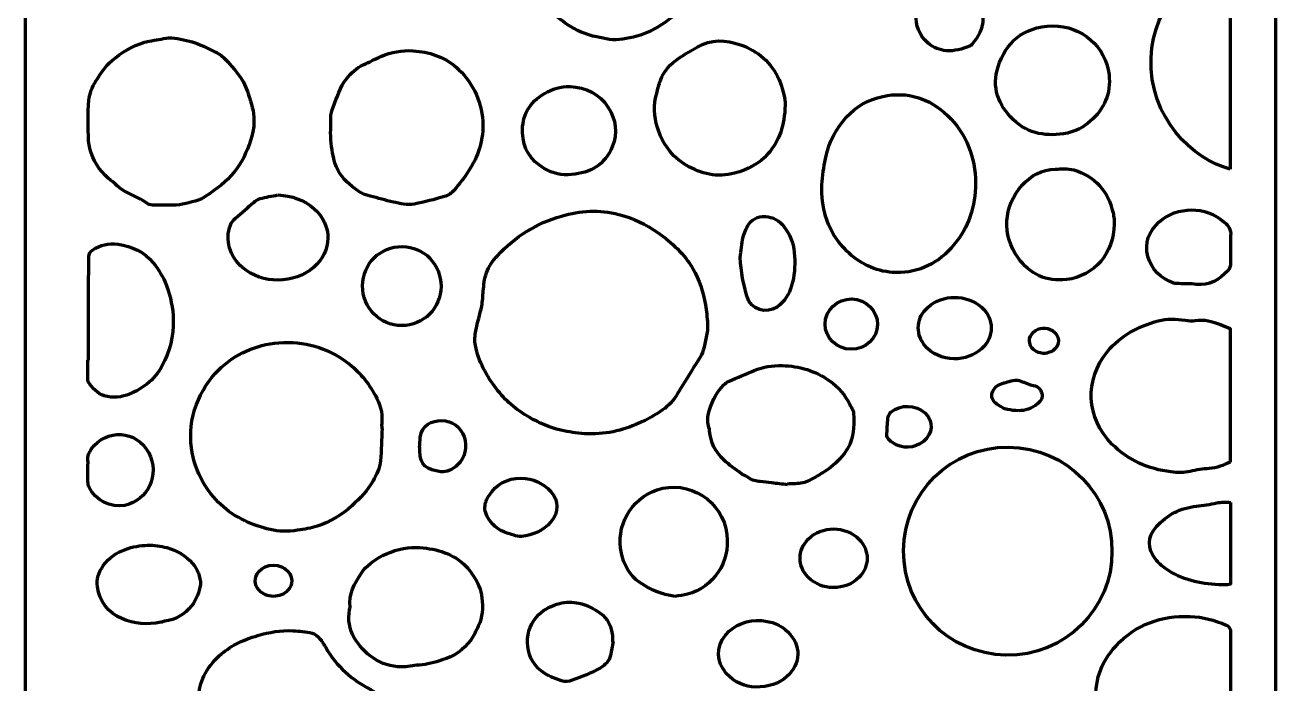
# Model space of a CAD drawing. Header units: inches. Extents: x 0 to 1500, y -3000 to 0.
# Drawn here: x 0 to 1500, y -2216 to -1425 of the extents above; entities that cross this region are included whole.
import ezdxf

# ---------------------------------------------------------------- set-up
doc = ezdxf.new("R2010")
doc.units = ezdxf.units.IN
doc.header["$MEASUREMENT"] = 0
doc.layers.add('Calque 2', color=7, linetype='Continuous')

msp = doc.modelspace()

# ---------------------------------------------------------------- linework, layer by layer
at = {"layer": 'Calque 2', "color": 7, "lineweight": 70, "true_color": 0xffffff}
for points, knots in [([(1500, -3000), (1000, -3000), (500, -3000), (0, -3000), (0, -2000), (0, -1000), (0, 0), (500, 0), (1000, 0), (1500, 0), (1500, -1000), (1500, -2000), (1500, -3000)], [0, 0, 0, 0, 1, 1, 1, 2, 2, 2, 3, 3, 3, 4, 4, 4, 4]), ([(813.1, -1335.1), (812.8, -1331.4), (812.5, -1328.1), (812.2, -1324.7), (811, -1310), (807.1, -1296.1), (799.4, -1283.4), (793.3, -1273.1), (785.4, -1264.5), (776.2, -1256.9), (759.4, -1243), (740.1, -1234.8), (718.6, -1232.9), (700.1, -1231.2), (682, -1233.8), (664.8, -1241.6), (650.7, -1247.9), (638.1, -1256.5), (628, -1268.1), (615.1, -1282.8), (606.8, -1300), (603.3, -1319.4), (600.7, -1333.5), (601.1, -1347.6), (604.5, -1361.5), (606.2, -1368.4), (608.8, -1375.3), (611.8, -1381.7), (616.4, -1391.3), (622.1, -1400.3), (629.8, -1407.6), (636.2, -1413.7), (642.8, -1419.7), (650.1, -1424.6), (660.8, -1431.9), (672.8, -1436.9), (685.5, -1439.6), (695.7, -1441.7), (705.9, -1444.3), (716.7, -1442.3), (728.2, -1440.2), (739.5, -1437.8), (750, -1432.5), (762.5, -1426.2), (773.6, -1417.9), (784.3, -1408.8), (796.9, -1398.2), (804.6, -1384.9), (809.4, -1369.4), (812.8, -1358.1), (811.6, -1346.3), (813.1, -1335.1)], [0, 0, 0, 0, 1, 1, 1, 2, 2, 2, 3, 3, 3, 4, 4, 4, 5, 5, 5, 6, 6, 6, 7, 7, 7, 8, 8, 8, 9, 9, 9, 10, 10, 10, 11, 11, 11, 12, 12, 12, 13, 13, 13, 14, 14, 14, 15, 15, 15, 16, 16, 16, 17, 17, 17, 17]), ([(1445.1, -1598.2), (1445.1, -1512.8), (1445.1, -1427.5), (1445.1, -1342.2), (1401.6, -1353.4), (1352.7, -1399.8), (1350.2, -1464.8), (1347.6, -1536.8), (1400.6, -1586.7), (1445.1, -1598.2)], [0, 0, 0, 0, 1, 1, 1, 2, 2, 2, 3, 3, 3, 3]), ([(1148.6, -1417.1), (1148.1, -1401.2), (1141.6, -1388.7), (1127.3, -1381), (1112.6, -1373.1), (1097.7, -1374.3), (1084.8, -1383.8), (1066.2, -1397.5), (1060.5, -1427.6), (1083, -1447), (1089.2, -1452.4), (1096.7, -1455.4), (1104.8, -1456.1), (1114.5, -1457), (1123.5, -1453.9), (1132.5, -1450.8), (1133.6, -1450.4), (1134.7, -1449.5), (1135.5, -1448.5), (1143.1, -1439.5), (1149, -1429.6), (1148.6, -1417.1)], [0, 0, 0, 0, 1, 1, 1, 2, 2, 2, 3, 3, 3, 4, 4, 4, 5, 5, 5, 6, 6, 6, 7, 7, 7, 7]), ([(1232.2, -1426.3), (1195.2, -1427.6), (1176.2, -1446.8), (1166.8, -1475.5), (1158.9, -1499.6), (1166.8, -1521.6), (1185.1, -1538.9), (1203.4, -1556.4), (1225.9, -1559.6), (1249.9, -1554.9), (1260.2, -1552.8), (1269.3, -1547.7), (1277.2, -1540.8), (1294.2, -1526), (1302.2, -1507.3), (1299.8, -1485), (1296, -1451), (1267.1, -1426.3), (1232.2, -1426.3)], [0, 0, 0, 0, 1, 1, 1, 2, 2, 2, 3, 3, 3, 4, 4, 4, 5, 5, 5, 6, 6, 6, 6]), ([(172, -1440.6), (164.3, -1442), (156.6, -1443.2), (149, -1444.7), (133.7, -1447.5), (120.6, -1455.2), (108.4, -1464.5), (98.4, -1472.1), (91, -1482.2), (84.7, -1493), (80.6, -1499.9), (77.2, -1507), (76.6, -1515.4), (75.3, -1531.7), (75.6, -1547.9), (76.2, -1564.1), (76.3, -1567.3), (77.1, -1570.4), (77.9, -1573.5), (81.4, -1587.6), (88.9, -1599.4), (99.9, -1608.9), (107.1, -1615.1), (113.8, -1621.8), (122.4, -1626.2), (130.8, -1630.6), (139.6, -1634.2), (147.4, -1639.7), (149.3, -1641), (152.2, -1641.5), (154.6, -1641.5), (162.2, -1641.7), (169.8, -1641.4), (177.4, -1641.4), (187.9, -1641.4), (197.8, -1638.1), (207.7, -1635.5), (209.1, -1635.1), (210.5, -1634.5), (211.8, -1633.7), (216.7, -1630.5), (221.8, -1627.4), (226.6, -1623.9), (238.3, -1615.5), (248.7, -1605.9), (256.7, -1593.6), (264.7, -1581.1), (269.9, -1567.6), (273.3, -1553.4), (274.7, -1547.8), (274.7, -1541.7), (274.4, -1535.8), (273.8, -1525.2), (269.8, -1515.3), (266.7, -1505.2), (261.7, -1489), (250.4, -1477.4), (239.3, -1465.6), (235.9, -1462.1), (231.4, -1459.3), (227, -1457), (209.8, -1447.9), (191.9, -1441.3), (172, -1440.6)], [0, 0, 0, 0, 1, 1, 1, 2, 2, 2, 3, 3, 3, 4, 4, 4, 5, 5, 5, 6, 6, 6, 7, 7, 7, 8, 8, 8, 9, 9, 9, 10, 10, 10, 11, 11, 11, 12, 12, 12, 13, 13, 13, 14, 14, 14, 15, 15, 15, 16, 16, 16, 17, 17, 17, 18, 18, 18, 19, 19, 19, 20, 20, 20, 21, 21, 21, 21]), ([(911.4, -1521.3), (911.8, -1514.2), (907.4, -1497.6), (904.3, -1490.9), (894.9, -1470.2), (879, -1456.3), (857.8, -1448.9), (840.3, -1442.8), (822.7, -1442), (805.9, -1451.8), (798.4, -1456.2), (790.8, -1460.3), (783.7, -1465.3), (774.1, -1472), (766.1, -1480.4), (761.9, -1491.7), (760, -1496.8), (758.8, -1502.2), (757.4, -1507.5), (753.6, -1521.2), (754.4, -1534.9), (758.3, -1548.1), (764, -1567.4), (775.2, -1582.8), (792.7, -1593.4), (810.8, -1604.3), (830, -1608.5), (850.9, -1602.9), (866.3, -1598.8), (880.2, -1592), (890.8, -1579.9), (904.7, -1564.2), (910.8, -1545.5), (911.4, -1521.3)], [0, 0, 0, 0, 1, 1, 1, 2, 2, 2, 3, 3, 3, 4, 4, 4, 5, 5, 5, 6, 6, 6, 7, 7, 7, 8, 8, 8, 9, 9, 9, 10, 10, 10, 11, 11, 11, 11]), ([(366.5, -1550.6), (366.2, -1561.6), (367.4, -1572.3), (369.7, -1583.3), (372.2, -1595.3), (377.2, -1605), (385.9, -1613.3), (394, -1621), (402.5, -1628.2), (414, -1630.7), (423.3, -1632.7), (432.4, -1635.6), (441.7, -1637.7), (449.9, -1639.5), (458.3, -1641.8), (466.8, -1640.1), (478.9, -1637.6), (491.1, -1634.6), (503, -1631), (507.2, -1629.8), (511.6, -1626.9), (514.4, -1623.5), (527.3, -1608.3), (539.1, -1592.6), (545.1, -1573), (548.3, -1562.2), (549.5, -1551.3), (548.8, -1540.5), (548.1, -1528.2), (544.7, -1516.2), (539.2, -1504.7), (533.7, -1493.4), (526.3, -1483.9), (516.9, -1475.9), (502, -1463.2), (484.5, -1457.4), (465.2, -1456.2), (451.9, -1455.4), (439.1, -1457.7), (426.8, -1462.9), (419.5, -1466), (412.7, -1470.1), (405.4, -1473.2), (397.1, -1476.7), (391.2, -1482.6), (385.7, -1489.6), (377.6, -1499.8), (374.2, -1512.1), (369.3, -1523.7), (365.6, -1532.3), (366.8, -1541.6), (366.5, -1550.6)], [0, 0, 0, 0, 1, 1, 1, 2, 2, 2, 3, 3, 3, 4, 4, 4, 5, 5, 5, 6, 6, 6, 7, 7, 7, 8, 8, 8, 9, 9, 9, 10, 10, 10, 11, 11, 11, 12, 12, 12, 13, 13, 13, 14, 14, 14, 15, 15, 15, 16, 16, 16, 17, 17, 17, 17]), ([(653.6, -1499.2), (642.4, -1498.7), (632.3, -1501.8), (622.8, -1507.4), (604.8, -1518.1), (595.8, -1533.8), (596.5, -1554.5), (597.2, -1573.4), (606.1, -1587.8), (622.5, -1597.4), (632.8, -1603.4), (643.9, -1605.7), (655.4, -1604.7), (677.7, -1602.6), (695.3, -1593.2), (704.2, -1571.3), (710.9, -1554.6), (708.6, -1538.6), (699.4, -1524.1), (688.9, -1507.7), (672.8, -1500.1), (653.6, -1499.2)], [0, 0, 0, 0, 1, 1, 1, 2, 2, 2, 3, 3, 3, 4, 4, 4, 5, 5, 5, 6, 6, 6, 7, 7, 7, 7]), ([(1139.8, -1614.9), (1139.1, -1584), (1129.4, -1555.9), (1106, -1533.7), (1084.2, -1513.1), (1058.4, -1504.4), (1028.5, -1511), (1011.4, -1514.7), (996.4, -1522.9), (984.7, -1536), (972.9, -1549.3), (964.5, -1564.7), (960.6, -1582.2), (958.3, -1592.2), (956.7, -1602.5), (955.8, -1612.7), (954.6, -1625.6), (955.9, -1638.5), (958.9, -1651), (963.6, -1670), (973.9, -1685.9), (988.2, -1699), (1004.1, -1713.5), (1022.7, -1721.8), (1044.4, -1722.2), (1072.9, -1722.7), (1095.9, -1710.6), (1113.9, -1689), (1131.6, -1667.9), (1139.3, -1643.1), (1139.8, -1614.9)], [0, 0, 0, 0, 1, 1, 1, 2, 2, 2, 3, 3, 3, 4, 4, 4, 5, 5, 5, 6, 6, 6, 7, 7, 7, 8, 8, 8, 9, 9, 9, 10, 10, 10, 10]), ([(1305.8, -1664.3), (1305.8, -1662.2), (1306, -1660.1), (1305.8, -1658), (1305.6, -1655.5), (1305.2, -1652.9), (1304.6, -1650.5), (1298.5, -1624.5), (1283.4, -1606.9), (1257.5, -1599.1), (1250.1, -1596.9), (1242.9, -1598.1), (1235.5, -1598.2), (1219.1, -1598.4), (1206, -1606), (1195.6, -1617.5), (1173.1, -1642.6), (1171.2, -1677.2), (1190.7, -1704.6), (1204.9, -1724.3), (1224.8, -1733.5), (1249, -1730.6), (1282, -1726.7), (1305.9, -1698.4), (1305.8, -1664.3)], [0, 0, 0, 0, 1, 1, 1, 2, 2, 2, 3, 3, 3, 4, 4, 4, 5, 5, 5, 6, 6, 6, 7, 7, 7, 8, 8, 8, 8]), ([(303.3, -1629.1), (296.1, -1630.5), (288.9, -1631.7), (281.8, -1633.5), (279.1, -1634.2), (276.6, -1636.2), (274.5, -1638), (267, -1644.3), (260, -1650.9), (252.4, -1657), (249.5, -1659.4), (247.4, -1662), (246.2, -1665.4), (239.6, -1683.3), (245.2, -1703.1), (260.8, -1716.3), (284.5, -1736.4), (322.5, -1736.3), (346.1, -1716), (368.6, -1696.7), (368.9, -1665.2), (346.6, -1645.7), (334.3, -1634.9), (319.7, -1630.1), (303.3, -1629.1)], [0, 0, 0, 0, 1, 1, 1, 2, 2, 2, 3, 3, 3, 4, 4, 4, 5, 5, 5, 6, 6, 6, 7, 7, 7, 8, 8, 8, 8]), ([(818.5, -1783.6), (817.7, -1776.1), (817.2, -1768.5), (815.9, -1761), (813.2, -1745.7), (808.5, -1731), (800.7, -1717.6), (790.4, -1699.9), (775.7, -1686.4), (759.2, -1674.7), (744.8, -1664.4), (728.9, -1656.9), (711.9, -1652.5), (688.9, -1646.4), (665.8, -1648), (643.1, -1654.5), (613.2, -1663.1), (587.6, -1679.1), (566.5, -1702), (561, -1708), (556.2, -1714.6), (553.3, -1722.6), (550.7, -1729.7), (550.2, -1737), (549.4, -1744.3), (548.9, -1750.4), (548.8, -1756.6), (547.6, -1762.5), (545.5, -1772.4), (542.4, -1782.1), (540.5, -1792.1), (539.4, -1797.8), (538.9, -1804), (540, -1809.6), (543.8, -1829), (553.3, -1846), (565.1, -1861.5), (575.8, -1875.6), (589.1, -1886.9), (604.5, -1895.8), (616.4, -1902.7), (628.9, -1908.1), (642.4, -1911.3), (651.9, -1913.5), (661.4, -1914.9), (671.1, -1915.5), (682.7, -1916.3), (694, -1915.4), (705.1, -1913.1), (726.6, -1908.5), (746.4, -1899.5), (764.5, -1887.1), (771.7, -1882.1), (777.5, -1875.8), (782, -1868.2), (790.6, -1853.9), (799.6, -1839.9), (808.3, -1825.7), (810.2, -1822.5), (812.5, -1819.1), (813.3, -1815.5), (815.5, -1805), (818.9, -1794.6), (818.5, -1783.6)], [0, 0, 0, 0, 1, 1, 1, 2, 2, 2, 3, 3, 3, 4, 4, 4, 5, 5, 5, 6, 6, 6, 7, 7, 7, 8, 8, 8, 9, 9, 9, 10, 10, 10, 11, 11, 11, 12, 12, 12, 13, 13, 13, 14, 14, 14, 15, 15, 15, 16, 16, 16, 17, 17, 17, 18, 18, 18, 19, 19, 19, 20, 20, 20, 21, 21, 21, 21]), ([(1445.5, -1693), (1445.5, -1688), (1445.1, -1682.9), (1445.6, -1677.8), (1446.3, -1670.7), (1443, -1665.9), (1437.9, -1661.6), (1415.1, -1642.3), (1382, -1642.1), (1359.6, -1661.8), (1347.4, -1672.7), (1342.2, -1686.6), (1346.5, -1702.9), (1350.8, -1719.1), (1362, -1729.1), (1377.3, -1734.8), (1379.2, -1735.5), (1381.4, -1735.4), (1383.5, -1735.5), (1390.5, -1735.8), (1397.5, -1735.5), (1404.3, -1736.4), (1420.3, -1738.3), (1431.8, -1730.7), (1442.1, -1720), (1444.6, -1717.4), (1445.6, -1714.4), (1445.5, -1710.8), (1445.4, -1704.9), (1445.5, -1699), (1445.5, -1693)], [0, 0, 0, 0, 1, 1, 1, 2, 2, 2, 3, 3, 3, 4, 4, 4, 5, 5, 5, 6, 6, 6, 7, 7, 7, 8, 8, 8, 9, 9, 9, 10, 10, 10, 10]), ([(857.7, -1704.1), (858.4, -1721.3), (861.8, -1737), (865.8, -1751.5), (869.8, -1766.2), (889.1, -1772.5), (901.9, -1763.6), (911.1, -1757.1), (916.1, -1748.2), (919.2, -1737.9), (922.6, -1726.4), (923.4, -1714.8), (922.8, -1702.8), (922.1, -1690.6), (919, -1679.4), (911.9, -1669.6), (906.7, -1662.5), (900.4, -1656.9), (891.1, -1655.2), (882.5, -1653.7), (872.4, -1656.7), (867.8, -1664.1), (864.9, -1668.9), (862.4, -1674.3), (861.1, -1679.7), (859.3, -1687.7), (858.8, -1695.9), (857.7, -1704.1)], [0, 0, 0, 0, 1, 1, 1, 2, 2, 2, 3, 3, 3, 4, 4, 4, 5, 5, 5, 6, 6, 6, 7, 7, 7, 8, 8, 8, 9, 9, 9, 9]), ([(76.1, -1827.5), (75.9, -1827.5), (75.7, -1827.5), (75.4, -1827.5), (75.4, -1834.6), (75.4, -1841.8), (75.4, -1849), (75.5, -1850.5), (75.2, -1852.3), (75.9, -1853.4), (80.7, -1860.7), (86.4, -1867.2), (95.1, -1870), (105.6, -1873.4), (115.8, -1871.8), (125.9, -1867.8), (133.3, -1864.8), (139.8, -1860.8), (146, -1856), (154, -1850), (159.8, -1842.3), (164.5, -1833.8), (174, -1816.8), (177.9, -1798.3), (177.7, -1779), (177.5, -1764.8), (174.6, -1751), (169.5, -1737.6), (165.7, -1727.6), (160.3, -1718.5), (153.7, -1710.4), (142.8, -1697.3), (128.1, -1690.8), (111.5, -1688.3), (100.3, -1686.7), (90.1, -1688.8), (80.8, -1695.4), (77.9, -1697.4), (76.6, -1699.6), (76.6, -1703.2), (76.6, -1716.5), (76.2, -1729.8), (76.1, -1743.1), (76, -1771.2), (76.1, -1799.3), (76.1, -1827.5)], [0, 0, 0, 0, 1, 1, 1, 2, 2, 2, 3, 3, 3, 4, 4, 4, 5, 5, 5, 6, 6, 6, 7, 7, 7, 8, 8, 8, 9, 9, 9, 10, 10, 10, 11, 11, 11, 12, 12, 12, 13, 13, 13, 14, 14, 14, 15, 15, 15, 15]), ([(404.7, -1738), (404.6, -1764.5), (425.5, -1785.9), (451.7, -1785.9), (477.6, -1786), (498.8, -1764.8), (498.8, -1738.8), (498.9, -1712.4), (478.3, -1691.1), (452.5, -1691), (425.9, -1690.8), (404.8, -1711.6), (404.7, -1738)], [0, 0, 0, 0, 1, 1, 1, 2, 2, 2, 3, 3, 3, 4, 4, 4, 4]), ([(990.6, -1814.3), (1007.8, -1814.4), (1022, -1800.9), (1022.3, -1784.4), (1022.5, -1768.1), (1008.4, -1754.2), (991.3, -1753.9), (974.1, -1753.5), (959.3, -1767.5), (959.3, -1784.1), (959.4, -1800.5), (973.5, -1814.2), (990.6, -1814.3)], [0, 0, 0, 0, 1, 1, 1, 2, 2, 2, 3, 3, 3, 4, 4, 4, 4]), ([(1113.8, -1825.8), (1127, -1825.5), (1137.8, -1821.9), (1146.9, -1813.8), (1162.5, -1800.1), (1162.4, -1777.3), (1146.8, -1763.7), (1128.9, -1748), (1100.6, -1748.1), (1082.8, -1763.8), (1069.1, -1775.8), (1067.1, -1794.3), (1078.3, -1808.8), (1087.5, -1820.7), (1100.4, -1825.1), (1113.8, -1825.8)], [0, 0, 0, 0, 1, 1, 1, 2, 2, 2, 3, 3, 3, 4, 4, 4, 5, 5, 5, 5]), ([(1445.2, -1949.5), (1445.2, -1895.7), (1445.2, -1842.7), (1445.2, -1789.3), (1441.2, -1787.7), (1437.3, -1786), (1433.4, -1784.5), (1423.7, -1780.9), (1413.9, -1777.9), (1403.2, -1779.7), (1399.3, -1780.4), (1395.1, -1780), (1391.2, -1779.4), (1380.3, -1777.9), (1369.6, -1777.2), (1358.6, -1780.2), (1334.8, -1786.7), (1313.9, -1797.7), (1297.9, -1817), (1270.1, -1850.9), (1272.4, -1896.8), (1303.3, -1927.9), (1322.9, -1947.6), (1346.9, -1957.9), (1374.1, -1961.4), (1381.8, -1962.4), (1389.5, -1962.6), (1397.3, -1960.7), (1404.7, -1959), (1412.3, -1957.8), (1419.8, -1957.3), (1429, -1956.8), (1437, -1953.3), (1445.2, -1949.5)], [0, 0, 0, 0, 1, 1, 1, 2, 2, 2, 3, 3, 3, 4, 4, 4, 5, 5, 5, 6, 6, 6, 7, 7, 7, 8, 8, 8, 9, 9, 9, 10, 10, 10, 11, 11, 11, 11]), ([(1223.3, -1819.5), (1225.3, -1818.7), (1229.2, -1818), (1232.3, -1816), (1241.6, -1810.1), (1241.4, -1797.9), (1232.1, -1791.9), (1225.1, -1787.3), (1215.4, -1788), (1209.2, -1793.6), (1202.7, -1799.4), (1202.7, -1809), (1209.4, -1814.7), (1212.9, -1817.7), (1217, -1819.1), (1223.3, -1819.5)], [0, 0, 0, 0, 1, 1, 1, 2, 2, 2, 3, 3, 3, 4, 4, 4, 5, 5, 5, 5]), ([(428.1, -1909.4), (428, -1909.4), (427.9, -1909.4), (427.7, -1909.4), (427.7, -1906.7), (427.5, -1903.9), (427.8, -1901.2), (428.8, -1889.8), (425.6, -1879.5), (420.1, -1869.7), (411.3, -1854.3), (400.7, -1840.5), (386.3, -1830), (361.9, -1812.2), (334.6, -1804), (304.2, -1806.5), (276.1, -1808.8), (252, -1819.8), (231.9, -1839.3), (220, -1850.9), (211.6, -1865), (205.6, -1880.6), (199, -1897.6), (197.4, -1915.1), (199.6, -1932.9), (201.3, -1947.2), (206.2, -1960.9), (213.4, -1973.4), (225.2, -1993.9), (241.9, -2009.7), (263.2, -2019.8), (283.2, -2029.2), (304.3, -2035.3), (326.9, -2031.3), (334.8, -2030), (342.9, -2029.1), (350.4, -2026.5), (365.9, -2021.2), (379.7, -2012.9), (392, -2001.9), (401.9, -1993.1), (410.9, -1983.7), (417.3, -1972.1), (421.4, -1964.5), (425.7, -1956.8), (426.3, -1948), (427.3, -1935.2), (427.6, -1922.3), (428.1, -1909.4)], [0, 0, 0, 0, 1, 1, 1, 2, 2, 2, 3, 3, 3, 4, 4, 4, 5, 5, 5, 6, 6, 6, 7, 7, 7, 8, 8, 8, 9, 9, 9, 10, 10, 10, 11, 11, 11, 12, 12, 12, 13, 13, 13, 14, 14, 14, 15, 15, 15, 16, 16, 16, 16]), ([(914.1, -1976.8), (914.2, -1976.5), (914.2, -1976.2), (914.2, -1975.9), (917.4, -1975.7), (920.6, -1975.6), (923.7, -1975.5), (929.7, -1975.2), (935.5, -1974.4), (940.8, -1971.5), (947.1, -1968), (953.3, -1964.5), (959.4, -1960.6), (968.1, -1955), (975.6, -1947.9), (982.1, -1939.8), (993.8, -1925.2), (994.1, -1907.8), (993.6, -1890.4), (993.5, -1888.6), (992.3, -1886.9), (991.5, -1885.2), (990.7, -1883.6), (989.7, -1882.3), (989, -1880.7), (983.6, -1869), (975.3, -1859.4), (964.8, -1852.1), (947.8, -1840.1), (928.5, -1834.3), (907.8, -1833.9), (896.4, -1833.7), (885.1, -1835.3), (874.4, -1839.7), (864.2, -1843.9), (854.2, -1848.2), (844.2, -1852.6), (841.9, -1853.6), (839.8, -1855.2), (838, -1856.9), (827.1, -1866.7), (822.6, -1879.7), (819.2, -1893.4), (817.7, -1899.5), (819.1, -1904.6), (820.7, -1910.1), (820.8, -1910.7), (820.9, -1911.3), (820.9, -1912), (821.9, -1925.9), (828, -1937.5), (837.8, -1946.9), (844.4, -1953.3), (852.3, -1958.4), (859.7, -1963.9), (862.3, -1965.7), (865.4, -1966.6), (868, -1968.5), (872.1, -1971.4), (876.6, -1972.6), (881.6, -1972.8), (886.2, -1973.1), (890.8, -1974), (895.4, -1974.5), (901.6, -1975.3), (907.9, -1976), (914.1, -1976.8)], [0, 0, 0, 0, 1, 1, 1, 2, 2, 2, 3, 3, 3, 4, 4, 4, 5, 5, 5, 6, 6, 6, 7, 7, 7, 8, 8, 8, 9, 9, 9, 10, 10, 10, 11, 11, 11, 12, 12, 12, 13, 13, 13, 14, 14, 14, 15, 15, 15, 16, 16, 16, 17, 17, 17, 18, 18, 18, 19, 19, 19, 20, 20, 20, 21, 21, 21, 22, 22, 22, 22]), ([(1191.7, -1888), (1198.6, -1888), (1207.2, -1885.6), (1214.4, -1879.4), (1218.1, -1876.3), (1220.5, -1872.2), (1219.2, -1867.2), (1217.9, -1862.2), (1215.1, -1858.9), (1209.4, -1857.8), (1204.1, -1856.8), (1199.1, -1854.2), (1193.9, -1852.5), (1191.6, -1851.7), (1188.9, -1850.8), (1186.7, -1851.2), (1181, -1852.4), (1175.2, -1854), (1169.7, -1856.1), (1164.1, -1858.2), (1160.1, -1862.5), (1159.4, -1868.6), (1158.8, -1874.6), (1162.6, -1878.4), (1167.1, -1881.5), (1173.8, -1886), (1181.2, -1887.9), (1191.7, -1888)], [0, 0, 0, 0, 1, 1, 1, 2, 2, 2, 3, 3, 3, 4, 4, 4, 5, 5, 5, 6, 6, 6, 7, 7, 7, 8, 8, 8, 9, 9, 9, 9]), ([(1033.4, -1915.2), (1033.2, -1919.9), (1034.2, -1922), (1040.2, -1926.2), (1051.8, -1934.1), (1066.1, -1933.6), (1077.3, -1924.8), (1088.7, -1915.9), (1089.5, -1900.4), (1079, -1890.6), (1068, -1880.5), (1049.6, -1880), (1038.3, -1889.7), (1036.7, -1891.1), (1035.3, -1893.4), (1035, -1895.5), (1034.2, -1901.1), (1034, -1906.8), (1033.4, -1915.2)], [0, 0, 0, 0, 1, 1, 1, 2, 2, 2, 3, 3, 3, 4, 4, 4, 5, 5, 5, 6, 6, 6, 6]), ([(473.1, -1931.9), (473.1, -1931.9), (473.2, -1931.9), (473.3, -1931.9), (473.3, -1933.4), (473.3, -1934.9), (473.3, -1936.4), (473.1, -1953.3), (482.8, -1959.1), (498.6, -1961.2), (505.8, -1962.1), (513, -1957.9), (518.6, -1952.9), (527.7, -1945), (530.7, -1931.2), (526.4, -1919.2), (522.1, -1907.2), (512.6, -1899.8), (499.6, -1899.7), (487.6, -1899.7), (476, -1905), (474, -1919.9), (473.5, -1923.9), (473.4, -1927.9), (473.1, -1931.9)], [0, 0, 0, 0, 1, 1, 1, 2, 2, 2, 3, 3, 3, 4, 4, 4, 5, 5, 5, 6, 6, 6, 7, 7, 7, 8, 8, 8, 8]), ([(75.4, -1959.2), (75.4, -1963.8), (75.3, -1968.5), (75.5, -1973.1), (75.6, -1975.4), (76, -1977.8), (76.9, -1979.8), (84, -1995.3), (103, -2004.8), (119.6, -2001.5), (147.7, -1995.8), (161.9, -1964.6), (148.3, -1938.4), (134.2, -1911.2), (96.8, -1908.9), (79.5, -1934.1), (76.8, -1938.1), (75, -1942.2), (75.4, -1947.1), (75.7, -1951.1), (75.4, -1955.2), (75.4, -1959.2)], [0, 0, 0, 0, 1, 1, 1, 2, 2, 2, 3, 3, 3, 4, 4, 4, 5, 5, 5, 6, 6, 6, 7, 7, 7, 7]), ([(1303.3, -2056.9), (1304.5, -1990.2), (1249.9, -1931.9), (1178.9, -1931.6), (1110.7, -1931.3), (1053.6, -1985.6), (1053.4, -2056), (1053.2, -2123.8), (1105.9, -2179.4), (1176.2, -2181.2), (1247.1, -2183), (1304.2, -2124.3), (1303.3, -2056.9)], [0, 0, 0, 0, 1, 1, 1, 2, 2, 2, 3, 3, 3, 4, 4, 4, 4]), ([(594.7, -1968.9), (578.4, -1969.1), (564.9, -1975.6), (556, -1990.2), (553.6, -1994.2), (551.6, -1999.1), (551.4, -2003.7), (551.2, -2010), (554.1, -2015.9), (558.1, -2021), (565.2, -2030.2), (575.2, -2034.5), (586, -2037.4), (589, -2038.2), (592.3, -2039.2), (595.3, -2038.8), (609, -2037.1), (621.3, -2032.4), (630.6, -2021.4), (640, -2010.3), (640.4, -1995.5), (630.5, -1985), (621.1, -1974.9), (609.4, -1969.1), (594.7, -1968.9)], [0, 0, 0, 0, 1, 1, 1, 2, 2, 2, 3, 3, 3, 4, 4, 4, 5, 5, 5, 6, 6, 6, 7, 7, 7, 8, 8, 8, 8]), ([(779.3, -2110.7), (784.7, -2109.8), (789.6, -2109.3), (794.2, -2108.1), (825.8, -2099.7), (845.6, -2069.6), (841.6, -2036.5), (836.7, -1996), (795.9, -1970.1), (757.5, -1983), (726.4, -1993.6), (707.7, -2026.9), (715.1, -2059), (718.4, -2073.2), (724.7, -2085.6), (737.1, -2094.1), (745.4, -2099.7), (754.3, -2104.1), (763.8, -2107.2), (768.9, -2108.9), (774.4, -2109.6), (779.3, -2110.7)], [0, 0, 0, 0, 1, 1, 1, 2, 2, 2, 3, 3, 3, 4, 4, 4, 5, 5, 5, 6, 6, 6, 7, 7, 7, 7]), ([(1445.3, -1998.1), (1439.4, -1997.2), (1434.2, -1997.6), (1429, -1998.6), (1420.9, -2000.2), (1412.8, -2001.8), (1404.6, -2002.6), (1385.3, -2004.4), (1369.5, -2013), (1356.7, -2027), (1345.7, -2039), (1345.4, -2053.6), (1355.6, -2066.2), (1359, -2070.4), (1363.2, -2074.2), (1367.6, -2077.3), (1386.7, -2090.9), (1408.6, -2095.8), (1431.5, -2096.7), (1436.1, -2096.9), (1440.7, -2097.6), (1445.3, -2095.9), (1445.3, -2063.3), (1445.3, -2030.9), (1445.3, -1998.1)], [0, 0, 0, 0, 1, 1, 1, 2, 2, 2, 3, 3, 3, 4, 4, 4, 5, 5, 5, 6, 6, 6, 7, 7, 7, 8, 8, 8, 8]), ([(968.8, -2100.1), (981.2, -2100), (991.5, -2096.3), (999.9, -2088), (1013.1, -2074.9), (1013, -2055.2), (1000, -2042), (983.9, -2025.8), (955.3, -2025.8), (939.2, -2041.9), (926.1, -2055.1), (926, -2074.7), (939.2, -2087.9), (947.5, -2096.2), (957.8, -2100), (968.8, -2100.1)], [0, 0, 0, 0, 1, 1, 1, 2, 2, 2, 3, 3, 3, 4, 4, 4, 5, 5, 5, 5]), ([(210.6, -2096.6), (210.2, -2086.7), (206.9, -2078.2), (200.9, -2071.2), (192.8, -2061.7), (182, -2055.5), (170.1, -2052.2), (162.7, -2050.1), (154.7, -2049.1), (147, -2049.3), (138, -2049.6), (129.1, -2051), (120.4, -2054.3), (109.7, -2058.5), (100.5, -2064.4), (93.9, -2073.8), (88.4, -2081.5), (85.4, -2090.2), (86.8, -2099.4), (89.5, -2117.2), (99.7, -2129.7), (115.9, -2137.3), (131.1, -2144.4), (146.8, -2144.7), (162.9, -2141.7), (164.3, -2141.4), (165.7, -2140.8), (167.2, -2140.6), (180.5, -2138.6), (191.2, -2132.7), (199.8, -2122), (205.9, -2114.2), (208.6, -2105.4), (210.6, -2096.6)], [0, 0, 0, 0, 1, 1, 1, 2, 2, 2, 3, 3, 3, 4, 4, 4, 5, 5, 5, 6, 6, 6, 7, 7, 7, 8, 8, 8, 9, 9, 9, 10, 10, 10, 11, 11, 11, 11]), ([(469.7, -2052), (455.1, -2051.8), (441.5, -2055.4), (428.7, -2061.8), (418.6, -2066.8), (409.5, -2073.8), (403.1, -2083.1), (394.9, -2095.1), (387.8, -2108), (389.7, -2123.6), (389.8, -2124.5), (389.1, -2125.6), (389, -2126.6), (387.2, -2138.5), (388.8, -2150.2), (394.8, -2160.4), (400.5, -2169.9), (408, -2178.1), (417.4, -2184.6), (427.7, -2191.7), (439, -2195.2), (451.2, -2195.3), (458.3, -2195.4), (465.4, -2193.5), (472.5, -2193.1), (482.1, -2192.4), (491.2, -2189.8), (500.3, -2187), (514.1, -2182.7), (525.8, -2174.8), (534.5, -2163.2), (538.2, -2158.2), (540.6, -2152.2), (543.5, -2146.6), (548.9, -2135.8), (549, -2124.3), (547.8, -2112.6), (546.9, -2102.7), (542.9, -2093.8), (537.5, -2085.7), (534.3, -2080.9), (530.6, -2076.1), (526.3, -2072.2), (510.2, -2057.7), (490.6, -2053), (469.7, -2052)], [0, 0, 0, 0, 1, 1, 1, 2, 2, 2, 3, 3, 3, 4, 4, 4, 5, 5, 5, 6, 6, 6, 7, 7, 7, 8, 8, 8, 9, 9, 9, 10, 10, 10, 11, 11, 11, 12, 12, 12, 13, 13, 13, 14, 14, 14, 15, 15, 15, 15]), ([(297.8, -2110.7), (304.4, -2110.4), (310.5, -2108.5), (315.2, -2103.3), (321.3, -2096.6), (321.4, -2087.8), (315.5, -2081), (306.7, -2070.7), (288.9, -2070.7), (280.2, -2081), (274.5, -2087.8), (274.7, -2096.8), (280.7, -2103.4), (285.3, -2108.4), (291.1, -2110.4), (297.8, -2110.7)], [0, 0, 0, 0, 1, 1, 1, 2, 2, 2, 3, 3, 3, 4, 4, 4, 5, 5, 5, 5]), ([(705.3, -2164.8), (705, -2164.8), (704.7, -2164.8), (704.3, -2164.7), (704.3, -2162.4), (704.6, -2160.1), (704.3, -2157.8), (702.9, -2146.9), (698.8, -2137.3), (689.7, -2130.8), (681.9, -2125.4), (673.7, -2120.8), (664.2, -2118.8), (656.3, -2117.1), (648.5, -2117.3), (641, -2119.2), (631.9, -2121.6), (623.4, -2125.6), (616.2, -2132.4), (606.5, -2141.7), (602.2, -2153.2), (602.5, -2165.9), (602.8, -2179.4), (607.9, -2191.2), (618.9, -2200.1), (626.2, -2206), (634.5, -2209.1), (643.1, -2211.9), (647.5, -2213.4), (652, -2212.9), (656.1, -2211.3), (667.5, -2206.9), (679.1, -2203.1), (689.7, -2196.7), (695.7, -2193), (700.4, -2188.5), (702, -2181.5), (703.4, -2176), (704.2, -2170.4), (705.3, -2164.8)], [0, 0, 0, 0, 1, 1, 1, 2, 2, 2, 3, 3, 3, 4, 4, 4, 5, 5, 5, 6, 6, 6, 7, 7, 7, 8, 8, 8, 9, 9, 9, 10, 10, 10, 11, 11, 11, 12, 12, 12, 13, 13, 13, 13]), ([(875.7, -2219.4), (891.8, -2219.5), (903.7, -2215.6), (913.6, -2206.9), (930.5, -2192), (931, -2168.8), (914.7, -2153.3), (906, -2144.9), (895.3, -2140.6), (883.4, -2139.8), (866.2, -2138.7), (851.1, -2143.7), (839.9, -2157.3), (828.3, -2171.2), (828.9, -2189.6), (840.9, -2203), (850.9, -2214.3), (863.9, -2219.1), (875.7, -2219.4)], [0, 0, 0, 0, 1, 1, 1, 2, 2, 2, 3, 3, 3, 4, 4, 4, 5, 5, 5, 6, 6, 6, 6]), ([(1445.5, -2225.4), (1445.5, -2201.5), (1445.3, -2177.6), (1445.6, -2153.7), (1445.6, -2149.1), (1444.1, -2146.9), (1440.1, -2145.1), (1426.4, -2139.1), (1412.1, -2135.3), (1397.2, -2134.8), (1362.6, -2133.6), (1332.2, -2144.2), (1308.3, -2169.9), (1289.7, -2189.8), (1281.3, -2213.7), (1285, -2240.9), (1288.8, -2269.3), (1304.4, -2290.4), (1327.7, -2306.2), (1329.2, -2307.2), (1331, -2308.2), (1332.2, -2309.5), (1335.5, -2313.4), (1339.9, -2315.3), (1344.5, -2317), (1358.8, -2322.1), (1373.7, -2323.9), (1388.6, -2325.6), (1401.1, -2327), (1413.6, -2330.3), (1426.3, -2327.3), (1427.6, -2326.9), (1429.2, -2327.5), (1430.7, -2327.8), (1437.1, -2328.9), (1442.4, -2326.8), (1446.3, -2321.6), (1450.1, -2316.4), (1450.6, -2310.5), (1447.4, -2304.9), (1445.8, -2302.1), (1445.5, -2299.4), (1445.5, -2296.4), (1445.5, -2272.7), (1445.5, -2249.1), (1445.5, -2225.4)], [0, 0, 0, 0, 1, 1, 1, 2, 2, 2, 3, 3, 3, 4, 4, 4, 5, 5, 5, 6, 6, 6, 7, 7, 7, 8, 8, 8, 9, 9, 9, 10, 10, 10, 11, 11, 11, 12, 12, 12, 13, 13, 13, 14, 14, 14, 15, 15, 15, 15]), ([(426.6, -2231), (426.2, -2230.1), (426.1, -2229.5), (425.8, -2229.4), (422.3, -2227.1), (418.7, -2224.8), (415, -2222.8), (392.4, -2210.8), (373.5, -2194.7), (360.6, -2172.2), (358.4, -2168.3), (356.2, -2164.4), (353.3, -2161.1), (350.9, -2158.4), (347.7, -2155.4), (344.3, -2154.7), (336.8, -2153), (328.9, -2152.3), (321.1, -2151.9), (306.9, -2151.3), (292.9, -2153.5), (279.3, -2157.6), (270.2, -2160.3), (261.3, -2163.7), (252.9, -2168), (245.8, -2171.6), (239.1, -2176.4), (233.2, -2181.7), (225.4, -2188.6), (219.1, -2196.8), (214.5, -2206.2), (210.5, -2214.3), (208.6, -2222.9), (208, -2231.8), (207.4, -2241.4), (209.3, -2250.5), (212.7, -2259.6), (217.4, -2272), (224.9, -2282.2), (234.8, -2290.6), (248.7, -2302.3), (265.2, -2308.9), (282.2, -2314), (289.7, -2316.2), (297.5, -2317.6), (305.3, -2318.1), (316.8, -2318.9), (328.4, -2319), (339.9, -2317), (343.6, -2316.4), (346.9, -2315.4), (349.3, -2312.3), (351, -2309.9), (352.7, -2307.5), (354.2, -2305), (359.5, -2296.1), (364.2, -2286.8), (370.1, -2278.4), (380.6, -2263.6), (393.6, -2251.3), (409.4, -2242.2), (413.6, -2239.8), (417.7, -2237.2), (421.8, -2234.6), (423.5, -2233.5), (425.1, -2232.1), (426.6, -2231)], [0, 0, 0, 0, 1, 1, 1, 2, 2, 2, 3, 3, 3, 4, 4, 4, 5, 5, 5, 6, 6, 6, 7, 7, 7, 8, 8, 8, 9, 9, 9, 10, 10, 10, 11, 11, 11, 12, 12, 12, 13, 13, 13, 14, 14, 14, 15, 15, 15, 16, 16, 16, 17, 17, 17, 18, 18, 18, 19, 19, 19, 20, 20, 20, 21, 21, 21, 22, 22, 22, 22])]:
    msp.add_open_spline(points, degree=3, knots=knots, dxfattribs=at)

doc.saveas('drawing.dxf')
